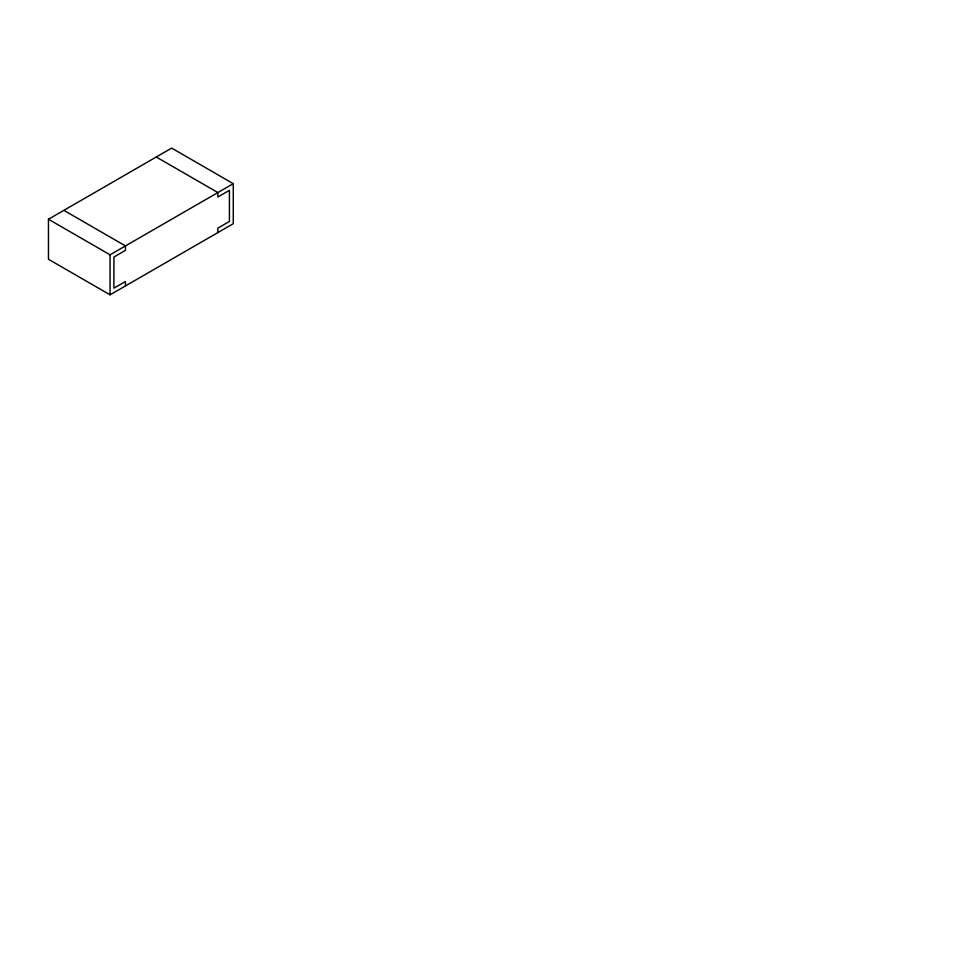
<?xml version="1.0" encoding="UTF-8"?>
<svg xmlns="http://www.w3.org/2000/svg" width="969" height="969" viewBox="0 0 969 969"><rect width="100%" height="100%" fill="white"/><g stroke="black" fill="none" stroke-linecap="round" stroke-linejoin="round"><path stroke-width="1.45" d="M48.45 219.248L171.67 148.1L233.275 183.674L233.275 223.694L110.054 294.83L48.45 259.256L48.45 219.248L110.054 254.811L233.275 183.674M156.263 157.002L217.88 192.565L217.88 197.01L229.423 190.348L229.423 221.465L217.88 228.139L217.88 232.584M63.857 210.346L125.461 245.92L125.461 250.365L113.906 257.039L113.906 288.156L125.461 281.495L125.461 285.94M110.054 254.811L110.054 294.83"/></g></svg>
